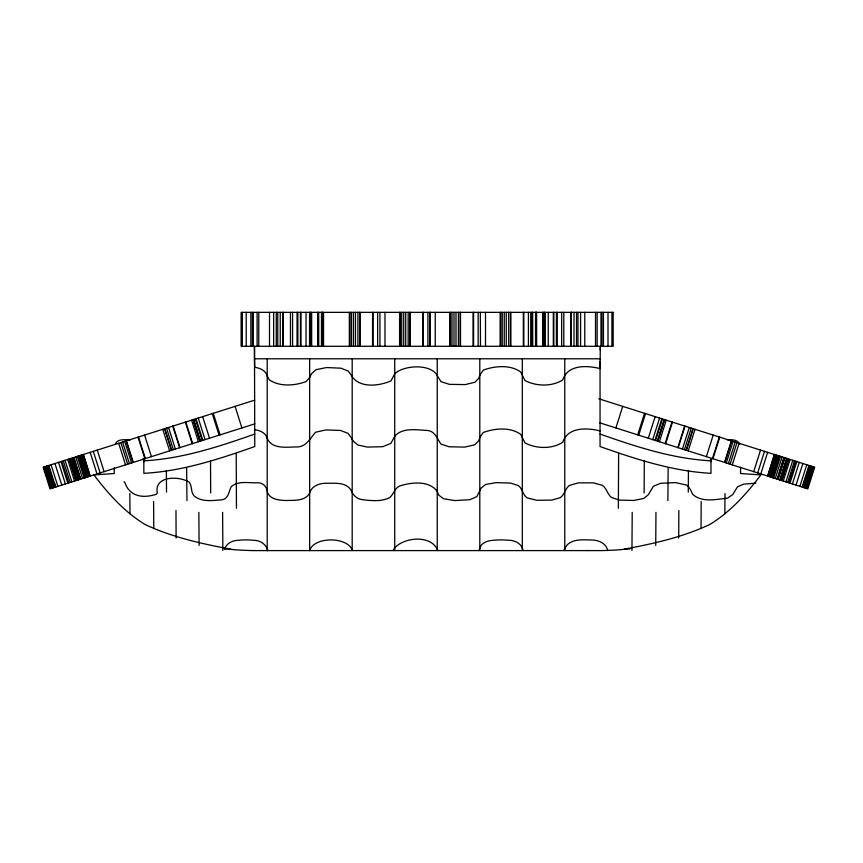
<?xml version="1.0" encoding="UTF-8"?>
<svg xmlns="http://www.w3.org/2000/svg" width="863" height="863" viewBox="0 0 863 863"><rect width="100%" height="100%" fill="white"/><g stroke="black" fill="none" stroke-linecap="round" stroke-linejoin="round"><path stroke-width="1.29" d="M309.677 550.562L309.644 358.781M618.35 508.329L618.62 453.463M644.132 492.989L644.305 460.896M678.706 538.005L678.847 510.529M701.036 528.598L701.198 501.489M631.953 550.465L632.212 512.352M655.729 545.394L655.956 512.352M688.286 492.093L688.447 470.508M667.886 500.594L668.145 467.994M724.823 513.884L724.996 493.593M600.206 349.947L600.324 346.29L600.055 367.304M710.983 461.781L711.134 460.206A11.327 9.45 0 0 1 711.705 458.436M479.774 375.394L478.738 378.242L474.995 382.223L465.233 384.585L449.472 384.359L441.036 381.705L437.25 375.685M224.693 549.321C225.847 543.83 232.147 540.454 237.713 540.346A63.279 52.762 0 0 1 254.164 540.346C260.68 540.367 266.084 544.467 267.854 550.562M615.891 427.94L622.73 406.376M637.714 434.866L644.553 413.291M638.706 435.179L645.556 413.614M648.296 438.221L655.136 416.656M652.73 439.634L659.58 418.059M654.963 440.335L661.813 418.771M655.653 440.562L662.493 418.987M657.487 441.133L664.251 419.547M657.552 441.155L664.391 419.591M657.746 441.22L664.672 419.677M659.386 441.737L666.225 420.173M665.146 443.571L671.986 421.996M665.632 443.722L672.471 422.147M677.843 447.595L684.683 426.031M678.189 447.703L685.028 426.139M682.428 449.051L689.278 427.487M684.435 449.688L691.285 428.124M686.139 450.227L692.978 428.663M686.409 450.313L693.248 428.738M688.189 450.874L695.028 429.31M706.376 456.646L713.216 435.081M712.45 458.577L719.3 437.002M712.935 458.728L719.774 437.163M724.553 462.417L731.393 440.842M724.801 462.492L731.641 440.928M726.279 462.956L733.119 441.392M728.372 463.625L735.211 442.05M730.13 464.186L736.97 442.611M732.266 464.866L739.116 443.291M753.701 471.662L760.54 450.087M757.682 472.924L764.521 451.349M760.788 473.906L767.628 452.341M767.574 476.063L774.413 454.488M767.757 476.117L774.596 454.553M769.116 473.755L772.741 462.341M768.458 476.344L775.308 454.769M769.138 476.559L775.977 454.984M770.184 476.894L777.024 455.319M771.155 477.196L778.005 455.632M771.716 477.368L775.33 465.955M771.802 477.401L778.653 455.837M772.202 477.53L779.041 455.955M772.558 477.638L779.408 456.074M772.86 477.735L779.699 456.171M773.626 477.983L780.465 456.408M775.254 478.49L782.094 456.926M777.099 479.084L783.949 457.509M777.423 479.181L784.165 457.584M777.822 479.31L784.661 457.746M778.092 479.397L784.888 457.811M779.764 479.925L786.657 458.372M780.044 480.011L786.883 458.447M781.382 480.443L788.221 458.868M781.63 480.518L788.48 458.954M781.867 480.594L788.706 459.03M783.28 481.047L790.12 459.472M785.945 481.888L792.784 460.313M787.66 482.428L794.499 460.864M795.902 461.306L789.062 482.881L795.999 461.338M789.979 483.172L796.829 461.597M792.417 483.938L799.267 462.374M796.01 485.082L802.86 463.517M799.925 486.322L806.765 464.758M802.159 487.034L808.998 465.459M802.655 487.185L809.494 465.621M802.849 487.25L809.688 465.686M803.011 487.304L809.85 465.729M804.068 487.638L810.886 466.063M804.338 487.724L811.188 466.149M805.848 488.199L812.612 466.613M805.934 488.231L812.773 466.656M806.15 488.296L813 466.732M810.691 477.174L811.9 473.366M807.142 488.609L813.982 467.045M479.785 548.404L479.073 550.465M479.796 548.318C481.22 542.579 487.638 540.745 492.838 540.303A69.234 57.735 0 0 1 508.954 540.292C515.416 540.26 521.813 543.949 523.107 550.465M479.796 437.595L483.269 432.482C494.887 428.242 510.184 426.851 520.68 434.326L522.309 437.465M479.796 375.189L483.366 370.044C494.995 365.923 510.313 364.423 520.723 372.029L524.984 380.486C536.128 386.441 551.953 386.84 562.73 379.925C567.865 364.391 586.894 365.286 600.216 368.63M394.736 373.852L391.004 380.842C379.493 385.966 360.389 388.426 352.19 376.721M394.736 436.333L390.863 443.399L382.741 446.7L367.358 447.088L358.026 445.049L353.647 441.576L352.19 439.159M309.677 550.475C314.154 536.419 346.883 536.624 352.19 549.828A6.203 5.167 0 0 0 352.471 550.389L352.503 550.465M479.796 437.724L478.652 440.81L474.747 444.79L464.693 447.099L449.019 446.764L440.853 444.014C437.012 438.242 434.542 430.162 425.901 430.367C415.578 429.806 402.158 427.595 394.736 436.236M393.14 550.465L393.463 549.85A13.463 11.23 0 0 0 393.657 549.483L393.755 549.289A11.769 9.817 0 0 1 394.704 547.919C404.391 537.12 430.745 534.661 437.595 549.871A28.608 23.851 0 0 0 437.8 550.465M115.146 444.272C117.627 438.296 125.405 439.968 130.389 439.828M309.644 377.455L311.478 373.776L315.89 369.742L326.494 367.552L340.95 368.188L348.264 371.09L352.19 376.473M309.644 377.552L306.009 381.597C294.574 385.793 279.731 386.98 269.321 379.828L267.206 376.052M394.736 373.787C403.312 365.308 430.249 363.258 437.25 375.459M740.562 467.282L740.562 473.528L760.886 474.93C746.549 493.841 730.292 511.942 709.893 524.424C682.05 537.573 651.446 544.175 621.36 549.666A309.083 257.735 0 0 1 600.907 550.594L253.916 550.594A309.083 257.735 0 0 1 233.452 549.666C203.377 544.175 172.773 537.573 144.919 524.424C124.531 511.942 108.263 493.841 93.938 474.93L114.25 473.528L114.25 467.703M254.758 434.057C218.857 446.71 182.125 458.782 143.841 460.831M587.606 550.465L587.013 550.465M254.822 400.108L43.15 467.261L49.989 488.825L254.876 423.83M124.045 481.705L124.24 481.867A4.153 3.463 0 0 1 124.898 482.557C129.817 497.012 143.398 498.436 156.235 494.305L157.314 493.053C153.884 475.61 178.943 475.815 189.105 482.115C192.449 486.074 190.486 492.061 194.143 495.923C201.424 502.169 212.298 500.572 221.155 499.893C228.673 499.429 228.555 491.63 231.284 486.624C238.156 480.529 248.771 483.097 257.185 482.795C263.204 482.395 266.872 486.84 267.476 492.309C270.184 499.677 279.278 500.216 285.923 500.508C293.916 500.206 305.189 501.36 309.688 493.064C311.629 485.955 319.17 483.28 325.901 483.258C334.164 483.42 345.394 481.802 350.756 489.699C352.687 494.628 356.462 498.911 361.985 499.623C371.09 500.691 381.295 501.942 389.752 497.573C393.744 494.143 394.715 487.94 400.076 485.826C411.813 482.266 428.9 480.238 437.25 491.381M630.001 548.933L624.391 549.289M755.923 483.129L743.636 484.154L737.531 486.775L732.773 494.564L727.509 498.167C716.236 499.364 701.641 502.87 692.558 494.175C691.209 490.788 689.58 487.617 686.786 485.103L675.556 482.611L660.616 483.291L653.377 486.268L648.34 494.726L643.884 498.393L633.917 500.464L619.44 500.087L611.446 497.476C607.282 494.121 606.808 488.404 602.342 485.308L593.323 482.838L578.188 482.881L569.353 485.438C565.082 488.738 564.758 494.575 560.249 497.671L551.759 500.109L536.7 500.27L527.153 497.875C522.644 494.833 522.698 488.976 518.501 485.653L510.659 483.086L496.042 482.622L485.686 484.488L481.187 487.951L476.894 496.581L469.893 499.72L455.006 500.572L443.55 498.76L438.814 495.168L437.271 491.543M143.841 459.094L143.841 473.323C182.125 471.274 218.857 459.202 254.758 446.549L254.488 346.29L254.488 358.781L600.324 358.781M727.444 439.828C731.759 439.558 737.768 439.396 739.677 444.272M267.206 550.465L267.81 550.465M230.421 549.289L224.822 548.933M710.983 460.831C672.687 458.782 635.966 446.71 600.055 434.057M600.216 430.971C587.12 427.584 567.692 426.883 562.741 442.266C552.007 449.278 536.139 448.836 525.017 442.892L522.309 437.563M254.758 429.677C259.968 430.497 265.675 432.687 267.206 438.285M598.836 398.792L814.661 467.261L807.811 488.825L599.537 422.751M437.023 490.799L436.527 489.623M352.158 439.03L348.048 433.323L340.454 430.443L325.75 429.936L315.491 432.266C310.022 438.587 305.858 447.768 295.599 446.937C285.977 447.163 271.845 449.181 267.206 438.361M607.757 550.432C605.815 542.406 597.077 539.591 589.494 539.979C580.411 539.526 568.253 539.235 564.585 549.278A10.496 8.749 0 0 1 563.496 550.465M267.206 375.901C265.631 370.324 259.979 368.123 254.758 367.304L254.488 358.781M235.081 406.376L241.92 427.94M213.258 413.291L220.097 434.866M212.255 413.614L219.094 435.179M202.665 416.656L209.515 438.221M198.231 418.059L205.07 439.634M195.998 418.771L202.837 440.335M195.308 418.987L202.147 440.562M193.56 419.547L200.399 441.112M193.485 419.569L200.259 441.155M193.215 419.655L200.065 441.22M193.129 419.677L199.979 441.252M191.586 420.173L198.425 441.737M185.825 421.996L192.665 443.571M185.34 422.147L192.179 443.722M173.118 426.031L179.968 447.595M172.773 426.139L179.623 447.703M168.533 427.487L175.372 449.051M166.527 428.124L173.366 449.688M164.822 428.663L171.672 450.227M164.563 428.738L171.403 450.313M162.783 429.31L169.623 450.874M144.596 435.081L151.435 456.646M138.512 437.002L145.351 458.577M138.037 437.163L144.876 458.728M126.408 440.842L133.258 462.417M126.16 440.928L133.01 462.492M124.693 441.392L131.532 462.956M122.6 442.05L129.439 463.625M120.842 442.611L127.681 464.186M118.695 443.291L125.534 464.866M97.271 450.087L104.11 471.662M93.28 451.349L100.13 472.924M90.183 452.341L97.023 473.906M83.398 454.488L90.237 476.063M83.215 454.553L90.054 476.117M85.07 462.341L88.695 473.755M82.503 454.769L89.342 476.344M81.834 454.984L88.673 476.559M80.777 455.319L87.627 476.894M79.806 455.632L86.645 477.196M79.482 455.729L86.386 477.282M82.47 465.955L86.095 477.368L79.159 455.837M78.77 455.955L85.61 477.53M78.404 456.074L85.243 477.638M78.112 456.171L84.952 477.735M77.336 456.408L84.186 477.983M75.717 456.926L82.557 478.49M73.862 457.509L80.701 479.084M73.646 457.584L80.486 479.148M73.538 457.617L80.388 479.181M73.15 457.746L79.989 479.31M72.924 457.811L79.763 479.386M72.88 457.822L79.72 479.397M78.048 479.925L71.198 458.361L77.994 479.947M70.928 458.447L77.767 480.011M69.579 458.868L76.429 480.443M69.331 458.954L76.171 480.518M69.105 459.03L75.944 480.594M67.692 459.472L74.531 481.047M65.027 460.313L71.866 481.888M63.301 460.864L70.151 482.428M61.802 461.338L68.749 482.881M60.982 461.597L67.821 483.172M58.544 462.374L65.383 483.938M54.952 463.517L61.791 485.082M51.046 464.758L57.886 486.322M54.596 483.183L55.804 486.98M48.813 465.459L55.653 487.034M48.317 465.621L55.156 487.185M48.112 465.686L54.962 487.25M47.961 465.729L54.8 487.304M46.904 466.063L53.765 487.627M46.624 466.149L53.463 487.724M45.189 466.613L52.039 488.178M45.027 466.656L51.963 488.199M44.811 466.732L51.651 488.296M43.819 467.045L50.669 488.609M143.841 461.781L143.679 460.206A11.327 9.45 0 0 0 143.118 458.436M198.857 512.352L199.094 545.394M186.667 467.994L186.937 500.594M166.376 470.508L166.527 492.093M129.828 493.593L129.989 513.884M222.611 512.352L222.859 550.465M210.507 460.896L210.68 492.989M153.614 501.489L153.776 528.598M236.203 453.463L236.462 508.329M175.976 510.529L176.106 538.005M710.983 459.094L710.983 473.323C672.687 471.274 635.966 459.202 600.055 446.549L600.055 361.446M611.921 312.352L611.921 346.29M608.005 312.352L608.005 346.29M603.431 312.352L603.431 346.29M601.889 312.352L601.889 346.29M600.993 312.352L600.993 346.29M597.153 312.352L597.153 346.29M595.513 312.352L595.513 346.29M584.769 312.352L584.769 346.29M580.594 312.352L580.594 346.29M577.983 312.352L577.983 346.29M576.516 312.352L576.516 346.29M574.014 312.352L574.014 346.29M571.328 312.352L571.328 346.29M571.252 312.352L571.252 346.29M571.058 312.352L571.058 346.29M564.769 358.781L564.769 550.465M563.798 312.352L563.798 346.29M561.673 312.352L561.673 346.29M557.228 312.352L557.228 346.29M556.408 312.352L556.408 346.29M553.83 312.352L553.83 346.29M553.323 312.352L553.323 346.29M548.242 312.352L548.242 346.29M544.941 312.352L544.941 346.29M544.726 312.352L544.726 346.29M544.046 312.352L544.046 346.29M543.345 312.352L543.345 346.29M542.611 312.352L542.611 346.29M536.624 312.352L536.624 346.29M536.29 312.352L536.29 346.29M535.988 312.352L535.988 346.29M535.826 312.352L535.826 346.29M535.556 312.352L535.556 346.29M532.665 312.352L532.751 346.29M532.288 312.352L532.255 346.29M531.824 312.352L531.824 346.29M530.734 312.352L530.734 346.29M528.415 312.352L528.415 346.29M523.841 312.352L523.841 346.29M523.345 312.352L523.345 346.29M522.309 358.781L522.309 550.465M510.767 312.352L510.767 346.29M510.486 312.352L510.486 346.29M508.695 312.352L508.695 346.29M506.257 312.352L506.257 346.29M504.251 312.352L504.251 346.29M502.244 312.352L502.244 346.29M500.713 312.352L500.713 346.29M500.119 312.352L500.119 346.29M485.502 312.352L485.502 346.29M480.346 312.352L480.475 346.29M479.796 358.781L479.796 550.465M478.156 312.352L478.156 346.29M473.582 312.352L473.582 346.29M473.086 312.352L473.086 346.29M460.508 312.352L460.508 346.29M460.227 312.352L460.227 346.29M458.426 312.352L458.426 346.29M455.998 312.352L455.998 346.29M453.981 312.352L453.981 346.29M451.985 312.352L451.985 346.29M450.454 312.352L450.454 346.29M449.85 312.352L449.85 346.29M437.25 358.781L437.25 550.465M435.243 312.352L435.243 346.29M430.216 312.352L430.216 346.29M430.087 312.352L430.087 346.29M427.897 312.352L427.897 346.29M423.312 312.352L423.312 346.29M422.827 312.352L422.827 346.29M410.249 312.352L410.249 346.29M409.957 312.352L409.957 346.29M408.167 312.352L408.167 346.29M405.729 312.352L405.729 346.29M403.722 312.352L403.722 346.29M401.726 312.352L401.726 346.29M400.195 312.352L400.195 346.29M399.591 312.352L399.591 346.29M394.736 358.781L394.736 550.465M384.984 312.352L384.984 346.29M379.947 312.352L379.947 346.29M377.638 312.352L377.638 346.29M373.053 312.352L373.053 346.29M372.557 312.352L372.557 346.29M359.99 312.352L359.99 346.29M359.698 312.352L359.698 346.29M357.908 312.352L357.908 346.29M355.47 312.352L355.47 346.29M353.463 312.352L353.463 346.29M352.19 358.781L352.19 550.465M351.468 312.352L351.468 346.29M349.936 312.352L349.936 346.29M349.332 312.352L349.332 346.29M323.549 312.352L323.549 346.29M322.449 312.352L322.449 346.29M322.018 312.352L321.996 346.29M321.608 312.352L321.608 346.29M321.521 312.352L321.521 346.29M318.717 312.352L318.717 346.29M317.994 312.352L317.994 346.29M317.66 312.352L317.66 346.29M311.662 312.352L311.662 346.29M310.928 312.352L310.928 346.29M310.238 312.352L310.238 346.29M309.547 312.352L309.547 346.29M306.041 312.352L306.041 346.29M300.939 312.352L300.939 346.29M300.443 312.352L300.443 346.29M297.864 312.352L297.864 346.29M297.045 312.352L297.045 346.29M292.589 312.352L292.589 346.29M290.475 312.352L290.475 346.29M283.215 312.352L283.215 346.29M282.945 312.352L283.032 346.29M280.238 312.352L280.238 346.29M277.757 312.352L277.757 346.29M276.279 312.352L276.279 346.29M273.657 312.352L273.657 346.29M269.504 312.352L269.504 346.29M267.206 358.781L267.206 550.594M258.781 312.352L258.76 346.29M257.109 312.352L257.109 346.29M253.291 312.352L253.291 346.29M252.384 312.352L252.384 346.29M250.853 312.352L250.853 346.29M246.203 312.352L246.203 346.29M242.32 312.352L242.32 346.29M778.264 455.707L771.425 477.282L778.318 455.729M613.151 312.352L241.133 312.352L241.133 346.29L613.151 346.29L613.151 312.352"/></g></svg>
